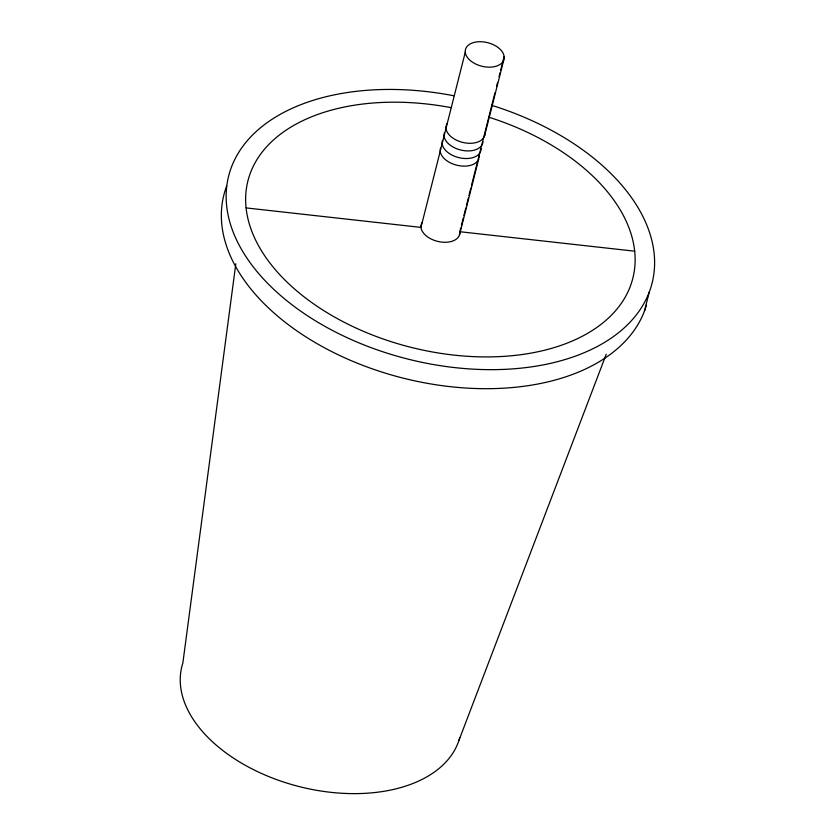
<?xml version="1.0" encoding="UTF-8"?>
<svg xmlns="http://www.w3.org/2000/svg" width="835" height="835" viewBox="0 0 835 835"><rect width="100%" height="100%" fill="white"/><g stroke="black" fill="none" stroke-linecap="round" stroke-linejoin="round"><path stroke-width="1.25" d="M235.825 263.756L182.855 663.042A143.432 87.717 14.2 0 0 295.851 785.704A143.432 87.717 14.2 0 0 459.73 737.754M465.262 52.271L420.955 227.391L246.085 207.915M422.218 222.287A19.852 12.139 14.2 0 0 437.467 241.336A19.852 12.139 14.2 0 0 459.814 231.712L460.753 227.965M461.39 225.471L463.289 217.987M463.916 215.493L465.815 207.998M466.441 205.504L468.341 198.01M468.967 195.515L470.867 188.032M471.493 185.537L477.495 161.813M478.131 159.318L481.002 147.962A19.852 12.139 14.2 0 1 460.356 157.961A19.852 12.139 14.2 0 1 442.466 140.457M481.273 146.876L482.651 141.439M482.933 140.353L494.967 92.789M496.543 86.558L497.493 82.811M499.069 76.569L500.019 72.822M500.645 70.328L504.121 56.603M459.49 234.885L478.758 158.754A19.852 12.139 14.2 0 1 455.9 164.975A19.852 12.139 14.2 0 1 440.536 148.077M484.54 135.907L503.808 59.776A19.852 12.139 14.2 0 0 478.382 41.75A19.852 12.139 14.2 0 0 471.89 61.78A19.852 12.139 14.2 0 0 503.808 59.776M644.453 311.079L649.275 292.041M459.01 740.175L606.262 354.176M459.814 231.712L634.673 251.189M491.554 105.283A218.373 133.537 14.2 0 1 603.486 343.039A218.373 133.537 14.2 0 1 243.183 252.233A218.373 133.537 14.2 0 1 453.812 95.764M488.997 117.234A198.521 121.399 14.2 0 1 588.007 333.102A198.521 121.399 14.2 0 1 261.167 250.249A198.521 121.399 14.2 0 1 451.317 107.684M646.499 304.963A218.373 133.537 14.2 0 1 393.118 375.447A218.373 133.537 14.2 0 1 226.671 186.09M479.081 155.581A19.852 12.139 14.2 0 1 479.008 157.732M482.974 141.428A19.852 12.139 14.2 0 1 461.431 150.175A19.852 12.139 14.2 0 1 444.387 132.849M484.853 132.734A19.852 12.139 14.2 0 1 462.517 142.357A19.852 12.139 14.2 0 1 447.257 123.309"/></g></svg>
